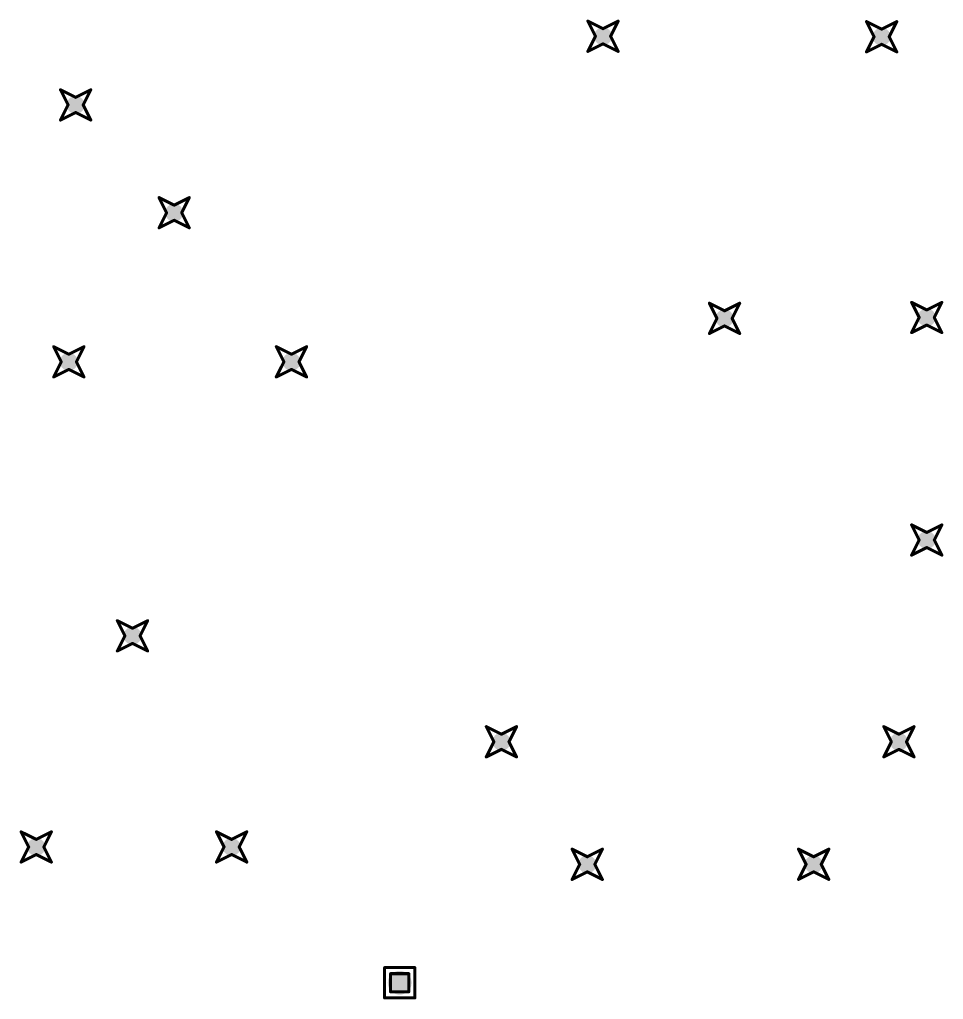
# Model space of a CAD drawing. Header units: millimetres. Extents: x -25 to 478, y -31 to 252.
# Drawn here: x 229.25 to 244.75, y 125.98 to 142.42 of the extents above; entities that cross this region are included whole.
import ezdxf

# ---------------------------------------------------------------- set-up
doc = ezdxf.new("R2010")
doc.units = ezdxf.units.MM
doc.layers.add('DrillDrawing', color=1, linetype='Continuous')
doc.layers.add('ViaHoleLayer', color=16, linetype='Continuous')

msp = doc.modelspace()

# ---------------------------------------------------------------- hatches: boundary and pattern name
at = {"layer": 'ViaHoleLayer'}
h = msp.add_hatch(color=16, dxfattribs=at)
edge = h.paths.add_edge_path()
edge.add_arc((239.038, 142.138), 0.15, 0, 360)
h = msp.add_hatch(color=16, dxfattribs=at)
edge = h.paths.add_edge_path()
edge.add_arc((243.711, 142.13), 0.15, 0, 360)
h = msp.add_hatch(color=16, dxfattribs=at)
edge = h.paths.add_edge_path()
edge.add_arc((230.193, 140.986), 0.15, 0, 360)
h = msp.add_hatch(color=16, dxfattribs=at)
edge = h.paths.add_edge_path()
edge.add_arc((231.845, 139.177), 0.15, 0, 360)
h = msp.add_hatch(color=16, dxfattribs=at)
edge = h.paths.add_edge_path()
edge.add_arc((241.076, 137.404), 0.15, 0, 360)
h = msp.add_hatch(color=16, dxfattribs=at)
edge = h.paths.add_edge_path()
edge.add_arc((244.467, 137.419), 0.15, 0, 360)
h = msp.add_hatch(color=16, dxfattribs=at)
edge = h.paths.add_edge_path()
edge.add_arc((230.078, 136.675), 0.15, 0, 360)
h = msp.add_hatch(color=16, dxfattribs=at)
edge = h.paths.add_edge_path()
edge.add_arc((233.812, 136.675), 0.15, 0, 360)
h = msp.add_hatch(color=16, dxfattribs=at)
edge = h.paths.add_edge_path()
edge.add_arc((244.467, 133.685), 0.15, 0, 360)
h = msp.add_hatch(color=16, dxfattribs=at)
edge = h.paths.add_edge_path()
edge.add_arc((231.146, 132.077), 0.15, 0, 360)
h = msp.add_hatch(color=16, dxfattribs=at)
edge = h.paths.add_edge_path()
edge.add_arc((237.334, 130.299), 0.15, 0, 360)
h = msp.add_hatch(color=16, dxfattribs=at)
edge = h.paths.add_edge_path()
edge.add_arc((244.001, 130.299), 0.15, 0, 360)
h = msp.add_hatch(color=16, dxfattribs=at)
edge = h.paths.add_edge_path()
edge.add_arc((229.532, 128.534), 0.15, 0, 360)
h = msp.add_hatch(color=16, dxfattribs=at)
edge = h.paths.add_edge_path()
edge.add_arc((232.809, 128.534), 0.15, 0, 360)
h = msp.add_hatch(color=16, dxfattribs=at)
edge = h.paths.add_edge_path()
edge.add_arc((238.774, 128.243), 0.15, 0, 360)
h = msp.add_hatch(color=16, dxfattribs=at)
edge = h.paths.add_edge_path()
edge.add_arc((242.571, 128.243), 0.15, 0, 360)
h = msp.add_hatch(color=16, dxfattribs=at)
edge = h.paths.add_edge_path()
edge.add_arc((235.628, 126.255), 0.2, 0, 360)

# ---------------------------------------------------------------- linework, layer by layer
at = {"layer": 'DrillDrawing', "const_width": 0.0508}
for points in [[(238.784, 142.392), (239.038, 142.265)], [(238.784, 142.392), (238.911, 142.138)], [(239.038, 142.265), (239.292, 142.392)], [(239.165, 142.138), (239.292, 142.392)], [(243.457, 142.384), (243.711, 142.257)], [(243.457, 142.384), (243.584, 142.13)], [(243.711, 142.257), (243.965, 142.384)], [(243.838, 142.13), (243.965, 142.384)], [(238.784, 141.884), (238.911, 142.138)], [(239.165, 142.138), (239.292, 141.884)], [(243.457, 141.876), (243.584, 142.13)], [(243.838, 142.13), (243.965, 141.876)], [(238.784, 141.884), (239.038, 142.011)], [(239.038, 142.011), (239.292, 141.884)], [(243.457, 141.876), (243.711, 142.003)], [(243.711, 142.003), (243.965, 141.876)], [(229.939, 141.24), (230.193, 141.113)], [(229.939, 141.24), (230.066, 140.986)], [(230.193, 141.113), (230.447, 141.24)], [(230.32, 140.986), (230.447, 141.24)], [(229.939, 140.732), (230.066, 140.986)], [(230.32, 140.986), (230.447, 140.732)], [(229.939, 140.732), (230.193, 140.859)], [(230.193, 140.859), (230.447, 140.732)], [(231.591, 139.431), (231.845, 139.304)], [(231.591, 139.431), (231.718, 139.177)], [(231.845, 139.304), (232.099, 139.431)], [(231.972, 139.177), (232.099, 139.431)], [(231.591, 138.923), (231.718, 139.177)], [(231.972, 139.177), (232.099, 138.923)], [(231.591, 138.923), (231.845, 139.05)], [(231.845, 139.05), (232.099, 138.923)], [(240.822, 137.658), (241.076, 137.531)], [(240.822, 137.658), (240.949, 137.404)], [(241.076, 137.531), (241.33, 137.658)], [(241.203, 137.404), (241.33, 137.658)], [(244.213, 137.673), (244.467, 137.546)], [(244.213, 137.673), (244.34, 137.419)], [(244.467, 137.546), (244.721, 137.673)], [(244.594, 137.419), (244.721, 137.673)], [(240.822, 137.15), (240.949, 137.404)], [(240.822, 137.15), (241.076, 137.277)], [(241.076, 137.277), (241.33, 137.15)], [(241.203, 137.404), (241.33, 137.15)], [(244.213, 137.165), (244.34, 137.419)], [(244.213, 137.165), (244.467, 137.292)], [(244.467, 137.292), (244.721, 137.165)], [(244.594, 137.419), (244.721, 137.165)], [(229.824, 136.929), (230.078, 136.802)], [(229.824, 136.929), (229.951, 136.675)], [(230.078, 136.802), (230.332, 136.929)], [(230.205, 136.675), (230.332, 136.929)], [(233.558, 136.929), (233.812, 136.802)], [(233.558, 136.929), (233.685, 136.675)], [(233.812, 136.802), (234.066, 136.929)], [(233.939, 136.675), (234.066, 136.929)], [(229.824, 136.421), (229.951, 136.675)], [(230.205, 136.675), (230.332, 136.421)], [(233.558, 136.421), (233.685, 136.675)], [(233.939, 136.675), (234.066, 136.421)], [(229.824, 136.421), (230.078, 136.548)], [(230.078, 136.548), (230.332, 136.421)], [(233.558, 136.421), (233.812, 136.548)], [(233.812, 136.548), (234.066, 136.421)], [(244.213, 133.939), (244.467, 133.812)], [(244.213, 133.939), (244.34, 133.685)], [(244.467, 133.812), (244.721, 133.939)], [(244.594, 133.685), (244.721, 133.939)], [(244.213, 133.431), (244.34, 133.685)], [(244.594, 133.685), (244.721, 133.431)], [(244.213, 133.431), (244.467, 133.558)], [(244.467, 133.558), (244.721, 133.431)], [(230.892, 132.331), (231.146, 132.204)], [(230.892, 132.331), (231.019, 132.077)], [(231.146, 132.204), (231.4, 132.331)], [(231.273, 132.077), (231.4, 132.331)], [(230.892, 131.823), (231.019, 132.077)], [(231.273, 132.077), (231.4, 131.823)], [(230.892, 131.823), (231.146, 131.95)], [(231.146, 131.95), (231.4, 131.823)], [(237.08, 130.553), (237.334, 130.426)], [(237.08, 130.553), (237.207, 130.299)], [(237.334, 130.426), (237.588, 130.553)], [(237.461, 130.299), (237.588, 130.553)], [(243.747, 130.553), (244.001, 130.426)], [(243.747, 130.553), (243.874, 130.299)], [(244.001, 130.426), (244.255, 130.553)], [(244.128, 130.299), (244.255, 130.553)], [(237.08, 130.045), (237.207, 130.299)], [(237.461, 130.299), (237.588, 130.045)], [(243.747, 130.045), (243.874, 130.299)], [(244.128, 130.299), (244.255, 130.045)], [(237.08, 130.045), (237.334, 130.172)], [(237.334, 130.172), (237.588, 130.045)], [(243.747, 130.045), (244.001, 130.172)], [(244.001, 130.172), (244.255, 130.045)], [(229.278, 128.788), (229.532, 128.661)], [(229.278, 128.788), (229.405, 128.534)], [(229.532, 128.661), (229.786, 128.788)], [(229.659, 128.534), (229.786, 128.788)], [(232.555, 128.788), (232.809, 128.661)], [(232.555, 128.788), (232.682, 128.534)], [(232.809, 128.661), (233.063, 128.788)], [(232.936, 128.534), (233.063, 128.788)], [(229.278, 128.28), (229.405, 128.534)], [(229.278, 128.28), (229.532, 128.407)], [(229.532, 128.407), (229.786, 128.28)], [(229.659, 128.534), (229.786, 128.28)], [(232.555, 128.28), (232.682, 128.534)], [(232.555, 128.28), (232.809, 128.407)], [(232.809, 128.407), (233.063, 128.28)], [(232.936, 128.534), (233.063, 128.28)], [(238.52, 128.497), (238.774, 128.37)], [(238.52, 128.497), (238.647, 128.243)], [(238.774, 128.37), (239.028, 128.497)], [(238.901, 128.243), (239.028, 128.497)], [(242.317, 128.497), (242.571, 128.37)], [(242.317, 128.497), (242.444, 128.243)], [(242.571, 128.37), (242.825, 128.497)], [(242.698, 128.243), (242.825, 128.497)], [(238.52, 127.989), (238.647, 128.243)], [(238.901, 128.243), (239.028, 127.989)], [(242.317, 127.989), (242.444, 128.243)], [(242.698, 128.243), (242.825, 127.989)], [(238.52, 127.989), (238.774, 128.116)], [(238.774, 128.116), (239.028, 127.989)], [(242.317, 127.989), (242.571, 128.116)], [(242.571, 128.116), (242.825, 127.989)], [(235.374, 126.509), (235.882, 126.509)], [(235.374, 126.001), (235.374, 126.509)], [(235.882, 126.001), (235.882, 126.509)], [(235.476, 126.408), (235.781, 126.408)], [(235.476, 126.103), (235.476, 126.408)], [(235.781, 126.103), (235.781, 126.408)], [(235.476, 126.103), (235.781, 126.103)], [(235.374, 126.001), (235.882, 126.001)]]:
    msp.add_lwpolyline(points, dxfattribs=at)
at = {"layer": 'DrillDrawing', "const_width": 0.0254}
for points in [[(238.771, 142.392, 1), (238.796, 142.392, 1)], [(238.771, 142.392, 1), (238.796, 142.392, 1)], [(239.279, 142.392, 1), (239.304, 142.392, 1)], [(239.279, 142.392, 1), (239.304, 142.392, 1)], [(243.444, 142.384, 1), (243.47, 142.384, 1)], [(243.444, 142.384, 1), (243.47, 142.384, 1)], [(243.952, 142.384, 1), (243.978, 142.384, 1)], [(243.952, 142.384, 1), (243.978, 142.384, 1)], [(239.025, 142.265, 1), (239.05, 142.265, 1)], [(239.025, 142.265, 1), (239.05, 142.265, 1)], [(243.698, 142.257, 1), (243.724, 142.257, 1)], [(243.698, 142.257, 1), (243.724, 142.257, 1)], [(238.898, 142.138, 1), (238.923, 142.138, 1)], [(238.898, 142.138, 1), (238.923, 142.138, 1)], [(239.152, 142.138, 1), (239.177, 142.138, 1)], [(239.152, 142.138, 1), (239.177, 142.138, 1)], [(243.571, 142.13, 1), (243.597, 142.13, 1)], [(243.571, 142.13, 1), (243.597, 142.13, 1)], [(243.825, 142.13, 1), (243.851, 142.13, 1)], [(243.825, 142.13, 1), (243.851, 142.13, 1)], [(238.771, 141.884, 1), (238.796, 141.884, 1)], [(238.771, 141.884, 1), (238.796, 141.884, 1)], [(239.025, 142.011, 1), (239.05, 142.011, 1)], [(239.025, 142.011, 1), (239.05, 142.011, 1)], [(239.279, 141.884, 1), (239.304, 141.884, 1)], [(239.279, 141.884, 1), (239.304, 141.884, 1)], [(243.444, 141.876, 1), (243.47, 141.876, 1)], [(243.444, 141.876, 1), (243.47, 141.876, 1)], [(243.698, 142.003, 1), (243.724, 142.003, 1)], [(243.698, 142.003, 1), (243.724, 142.003, 1)], [(243.952, 141.876, 1), (243.978, 141.876, 1)], [(243.952, 141.876, 1), (243.978, 141.876, 1)], [(229.926, 141.24, 1), (229.951, 141.24, 1)], [(229.926, 141.24, 1), (229.951, 141.24, 1)], [(230.434, 141.24, 1), (230.459, 141.24, 1)], [(230.434, 141.24, 1), (230.459, 141.24, 1)], [(230.18, 141.113, 1), (230.205, 141.113, 1)], [(230.18, 141.113, 1), (230.205, 141.113, 1)], [(230.053, 140.986, 1), (230.078, 140.986, 1)], [(230.053, 140.986, 1), (230.078, 140.986, 1)], [(230.307, 140.986, 1), (230.332, 140.986, 1)], [(230.307, 140.986, 1), (230.332, 140.986, 1)], [(229.926, 140.732, 1), (229.951, 140.732, 1)], [(229.926, 140.732, 1), (229.951, 140.732, 1)], [(230.18, 140.859, 1), (230.205, 140.859, 1)], [(230.18, 140.859, 1), (230.205, 140.859, 1)], [(230.434, 140.732, 1), (230.459, 140.732, 1)], [(230.434, 140.732, 1), (230.459, 140.732, 1)], [(231.579, 139.431, 1), (231.604, 139.431, 1)], [(231.579, 139.431, 1), (231.604, 139.431, 1)], [(232.087, 139.431, 1), (232.112, 139.431, 1)], [(232.087, 139.431, 1), (232.112, 139.431, 1)], [(231.833, 139.304, 1), (231.858, 139.304, 1)], [(231.833, 139.304, 1), (231.858, 139.304, 1)], [(231.706, 139.177, 1), (231.731, 139.177, 1)], [(231.706, 139.177, 1), (231.731, 139.177, 1)], [(231.96, 139.177, 1), (231.985, 139.177, 1)], [(231.96, 139.177, 1), (231.985, 139.177, 1)], [(231.579, 138.923, 1), (231.604, 138.923, 1)], [(231.579, 138.923, 1), (231.604, 138.923, 1)], [(231.833, 139.05, 1), (231.858, 139.05, 1)], [(231.833, 139.05, 1), (231.858, 139.05, 1)], [(232.087, 138.923, 1), (232.112, 138.923, 1)], [(232.087, 138.923, 1), (232.112, 138.923, 1)], [(240.809, 137.658, 1), (240.835, 137.658, 1)], [(240.809, 137.658, 1), (240.835, 137.658, 1)], [(241.317, 137.658, 1), (241.343, 137.658, 1)], [(241.317, 137.658, 1), (241.343, 137.658, 1)], [(244.201, 137.673, 1), (244.226, 137.673, 1)], [(244.201, 137.673, 1), (244.226, 137.673, 1)], [(244.709, 137.673, 1), (244.734, 137.673, 1)], [(244.709, 137.673, 1), (244.734, 137.673, 1)], [(241.063, 137.531, 1), (241.089, 137.531, 1)], [(241.063, 137.531, 1), (241.089, 137.531, 1)], [(244.455, 137.546, 1), (244.48, 137.546, 1)], [(244.455, 137.546, 1), (244.48, 137.546, 1)], [(240.936, 137.404, 1), (240.962, 137.404, 1)], [(240.936, 137.404, 1), (240.962, 137.404, 1)], [(241.063, 137.277, 1), (241.089, 137.277, 1)], [(241.063, 137.277, 1), (241.089, 137.277, 1)], [(241.19, 137.404, 1), (241.216, 137.404, 1)], [(241.19, 137.404, 1), (241.216, 137.404, 1)], [(244.328, 137.419, 1), (244.353, 137.419, 1)], [(244.328, 137.419, 1), (244.353, 137.419, 1)], [(244.455, 137.292, 1), (244.48, 137.292, 1)], [(244.455, 137.292, 1), (244.48, 137.292, 1)], [(244.582, 137.419, 1), (244.607, 137.419, 1)], [(244.582, 137.419, 1), (244.607, 137.419, 1)], [(240.809, 137.15, 1), (240.835, 137.15, 1)], [(240.809, 137.15, 1), (240.835, 137.15, 1)], [(241.317, 137.15, 1), (241.343, 137.15, 1)], [(241.317, 137.15, 1), (241.343, 137.15, 1)], [(244.201, 137.165, 1), (244.226, 137.165, 1)], [(244.201, 137.165, 1), (244.226, 137.165, 1)], [(244.709, 137.165, 1), (244.734, 137.165, 1)], [(244.709, 137.165, 1), (244.734, 137.165, 1)], [(229.812, 136.929, 1), (229.837, 136.929, 1)], [(229.812, 136.929, 1), (229.837, 136.929, 1)], [(230.066, 136.802, 1), (230.091, 136.802, 1)], [(230.066, 136.802, 1), (230.091, 136.802, 1)], [(230.32, 136.929, 1), (230.345, 136.929, 1)], [(230.32, 136.929, 1), (230.345, 136.929, 1)], [(233.545, 136.929, 1), (233.571, 136.929, 1)], [(233.545, 136.929, 1), (233.571, 136.929, 1)], [(233.799, 136.802, 1), (233.825, 136.802, 1)], [(233.799, 136.802, 1), (233.825, 136.802, 1)], [(234.053, 136.929, 1), (234.079, 136.929, 1)], [(234.053, 136.929, 1), (234.079, 136.929, 1)], [(229.939, 136.675, 1), (229.964, 136.675, 1)], [(229.939, 136.675, 1), (229.964, 136.675, 1)], [(230.193, 136.675, 1), (230.218, 136.675, 1)], [(230.193, 136.675, 1), (230.218, 136.675, 1)], [(233.672, 136.675, 1), (233.698, 136.675, 1)], [(233.672, 136.675, 1), (233.698, 136.675, 1)], [(233.926, 136.675, 1), (233.952, 136.675, 1)], [(233.926, 136.675, 1), (233.952, 136.675, 1)], [(230.066, 136.548, 1), (230.091, 136.548, 1)], [(230.066, 136.548, 1), (230.091, 136.548, 1)], [(233.799, 136.548, 1), (233.825, 136.548, 1)], [(233.799, 136.548, 1), (233.825, 136.548, 1)], [(229.812, 136.421, 1), (229.837, 136.421, 1)], [(229.812, 136.421, 1), (229.837, 136.421, 1)], [(230.32, 136.421, 1), (230.345, 136.421, 1)], [(230.32, 136.421, 1), (230.345, 136.421, 1)], [(233.545, 136.421, 1), (233.571, 136.421, 1)], [(233.545, 136.421, 1), (233.571, 136.421, 1)], [(234.053, 136.421, 1), (234.079, 136.421, 1)], [(234.053, 136.421, 1), (234.079, 136.421, 1)], [(244.201, 133.939, 1), (244.226, 133.939, 1)], [(244.201, 133.939, 1), (244.226, 133.939, 1)], [(244.455, 133.812, 1), (244.48, 133.812, 1)], [(244.455, 133.812, 1), (244.48, 133.812, 1)], [(244.709, 133.939, 1), (244.734, 133.939, 1)], [(244.709, 133.939, 1), (244.734, 133.939, 1)], [(244.328, 133.685, 1), (244.353, 133.685, 1)], [(244.328, 133.685, 1), (244.353, 133.685, 1)], [(244.582, 133.685, 1), (244.607, 133.685, 1)], [(244.582, 133.685, 1), (244.607, 133.685, 1)], [(244.455, 133.558, 1), (244.48, 133.558, 1)], [(244.455, 133.558, 1), (244.48, 133.558, 1)], [(244.201, 133.431, 1), (244.226, 133.431, 1)], [(244.201, 133.431, 1), (244.226, 133.431, 1)], [(244.709, 133.431, 1), (244.734, 133.431, 1)], [(244.709, 133.431, 1), (244.734, 133.431, 1)], [(230.879, 132.331, 1), (230.905, 132.331, 1)], [(230.879, 132.331, 1), (230.905, 132.331, 1)], [(231.133, 132.204, 1), (231.159, 132.204, 1)], [(231.133, 132.204, 1), (231.159, 132.204, 1)], [(231.387, 132.331, 1), (231.413, 132.331, 1)], [(231.387, 132.331, 1), (231.413, 132.331, 1)], [(231.006, 132.077, 1), (231.032, 132.077, 1)], [(231.006, 132.077, 1), (231.032, 132.077, 1)], [(231.26, 132.077, 1), (231.286, 132.077, 1)], [(231.26, 132.077, 1), (231.286, 132.077, 1)], [(231.133, 131.95, 1), (231.159, 131.95, 1)], [(231.133, 131.95, 1), (231.159, 131.95, 1)], [(230.879, 131.823, 1), (230.905, 131.823, 1)], [(230.879, 131.823, 1), (230.905, 131.823, 1)], [(231.387, 131.823, 1), (231.413, 131.823, 1)], [(231.387, 131.823, 1), (231.413, 131.823, 1)], [(237.067, 130.553, 1), (237.093, 130.553, 1)], [(237.067, 130.553, 1), (237.093, 130.553, 1)], [(237.575, 130.553, 1), (237.601, 130.553, 1)], [(237.575, 130.553, 1), (237.601, 130.553, 1)], [(243.734, 130.553, 1), (243.759, 130.553, 1)], [(243.734, 130.553, 1), (243.759, 130.553, 1)], [(244.242, 130.553, 1), (244.267, 130.553, 1)], [(244.242, 130.553, 1), (244.267, 130.553, 1)], [(237.321, 130.426, 1), (237.347, 130.426, 1)], [(237.321, 130.426, 1), (237.347, 130.426, 1)], [(243.988, 130.426, 1), (244.013, 130.426, 1)], [(243.988, 130.426, 1), (244.013, 130.426, 1)], [(237.194, 130.299, 1), (237.22, 130.299, 1)], [(237.194, 130.299, 1), (237.22, 130.299, 1)], [(237.448, 130.299, 1), (237.474, 130.299, 1)], [(237.448, 130.299, 1), (237.474, 130.299, 1)], [(243.861, 130.299, 1), (243.886, 130.299, 1)], [(243.861, 130.299, 1), (243.886, 130.299, 1)], [(244.115, 130.299, 1), (244.14, 130.299, 1)], [(244.115, 130.299, 1), (244.14, 130.299, 1)], [(237.067, 130.045, 1), (237.093, 130.045, 1)], [(237.067, 130.045, 1), (237.093, 130.045, 1)], [(237.321, 130.172, 1), (237.347, 130.172, 1)], [(237.321, 130.172, 1), (237.347, 130.172, 1)], [(237.575, 130.045, 1), (237.601, 130.045, 1)], [(237.575, 130.045, 1), (237.601, 130.045, 1)], [(243.734, 130.045, 1), (243.759, 130.045, 1)], [(243.734, 130.045, 1), (243.759, 130.045, 1)], [(243.988, 130.172, 1), (244.013, 130.172, 1)], [(243.988, 130.172, 1), (244.013, 130.172, 1)], [(244.242, 130.045, 1), (244.267, 130.045, 1)], [(244.242, 130.045, 1), (244.267, 130.045, 1)], [(229.266, 128.788, 1), (229.291, 128.788, 1)], [(229.266, 128.788, 1), (229.291, 128.788, 1)], [(229.774, 128.788, 1), (229.799, 128.788, 1)], [(229.774, 128.788, 1), (229.799, 128.788, 1)], [(232.542, 128.788, 1), (232.568, 128.788, 1)], [(232.542, 128.788, 1), (232.568, 128.788, 1)], [(233.05, 128.788, 1), (233.076, 128.788, 1)], [(233.05, 128.788, 1), (233.076, 128.788, 1)], [(229.52, 128.661, 1), (229.545, 128.661, 1)], [(229.52, 128.661, 1), (229.545, 128.661, 1)], [(232.796, 128.661, 1), (232.822, 128.661, 1)], [(232.796, 128.661, 1), (232.822, 128.661, 1)], [(229.393, 128.534, 1), (229.418, 128.534, 1)], [(229.393, 128.534, 1), (229.418, 128.534, 1)], [(229.52, 128.407, 1), (229.545, 128.407, 1)], [(229.52, 128.407, 1), (229.545, 128.407, 1)], [(229.647, 128.534, 1), (229.672, 128.534, 1)], [(229.647, 128.534, 1), (229.672, 128.534, 1)], [(232.669, 128.534, 1), (232.695, 128.534, 1)], [(232.669, 128.534, 1), (232.695, 128.534, 1)], [(232.796, 128.407, 1), (232.822, 128.407, 1)], [(232.796, 128.407, 1), (232.822, 128.407, 1)], [(232.923, 128.534, 1), (232.949, 128.534, 1)], [(232.923, 128.534, 1), (232.949, 128.534, 1)], [(238.507, 128.497, 1), (238.533, 128.497, 1)], [(238.507, 128.497, 1), (238.533, 128.497, 1)], [(239.015, 128.497, 1), (239.041, 128.497, 1)], [(239.015, 128.497, 1), (239.041, 128.497, 1)], [(242.304, 128.497, 1), (242.33, 128.497, 1)], [(242.304, 128.497, 1), (242.33, 128.497, 1)], [(242.812, 128.497, 1), (242.838, 128.497, 1)], [(242.812, 128.497, 1), (242.838, 128.497, 1)], [(229.266, 128.28, 1), (229.291, 128.28, 1)], [(229.266, 128.28, 1), (229.291, 128.28, 1)], [(229.774, 128.28, 1), (229.799, 128.28, 1)], [(229.774, 128.28, 1), (229.799, 128.28, 1)], [(232.542, 128.28, 1), (232.568, 128.28, 1)], [(232.542, 128.28, 1), (232.568, 128.28, 1)], [(233.05, 128.28, 1), (233.076, 128.28, 1)], [(233.05, 128.28, 1), (233.076, 128.28, 1)], [(238.634, 128.243, 1), (238.66, 128.243, 1)], [(238.634, 128.243, 1), (238.66, 128.243, 1)], [(238.761, 128.37, 1), (238.787, 128.37, 1)], [(238.761, 128.37, 1), (238.787, 128.37, 1)], [(238.888, 128.243, 1), (238.914, 128.243, 1)], [(238.888, 128.243, 1), (238.914, 128.243, 1)], [(242.431, 128.243, 1), (242.457, 128.243, 1)], [(242.431, 128.243, 1), (242.457, 128.243, 1)], [(242.558, 128.37, 1), (242.584, 128.37, 1)], [(242.558, 128.37, 1), (242.584, 128.37, 1)], [(242.685, 128.243, 1), (242.711, 128.243, 1)], [(242.685, 128.243, 1), (242.711, 128.243, 1)], [(238.761, 128.116, 1), (238.787, 128.116, 1)], [(238.761, 128.116, 1), (238.787, 128.116, 1)], [(242.558, 128.116, 1), (242.584, 128.116, 1)], [(242.558, 128.116, 1), (242.584, 128.116, 1)], [(238.507, 127.989, 1), (238.533, 127.989, 1)], [(238.507, 127.989, 1), (238.533, 127.989, 1)], [(239.015, 127.989, 1), (239.041, 127.989, 1)], [(239.015, 127.989, 1), (239.041, 127.989, 1)], [(242.304, 127.989, 1), (242.33, 127.989, 1)], [(242.304, 127.989, 1), (242.33, 127.989, 1)], [(242.812, 127.989, 1), (242.838, 127.989, 1)], [(242.812, 127.989, 1), (242.838, 127.989, 1)], [(235.362, 126.509, 1), (235.387, 126.509, 1)], [(235.362, 126.509, 1), (235.387, 126.509, 1)], [(235.87, 126.509, 1), (235.895, 126.509, 1)], [(235.87, 126.509, 1), (235.895, 126.509, 1)], [(235.463, 126.408, 1), (235.489, 126.408, 1)], [(235.463, 126.408, 1), (235.489, 126.408, 1)], [(235.768, 126.408, 1), (235.793, 126.408, 1)], [(235.768, 126.408, 1), (235.793, 126.408, 1)], [(235.463, 126.103, 1), (235.489, 126.103, 1)], [(235.463, 126.103, 1), (235.489, 126.103, 1)], [(235.768, 126.103, 1), (235.793, 126.103, 1)], [(235.768, 126.103, 1), (235.793, 126.103, 1)], [(235.362, 126.001, 1), (235.387, 126.001, 1)], [(235.362, 126.001, 1), (235.387, 126.001, 1)], [(235.87, 126.001, 1), (235.895, 126.001, 1)], [(235.87, 126.001, 1), (235.895, 126.001, 1)]]:
    msp.add_lwpolyline(points, format="xyb", close=True, dxfattribs=at)

doc.saveas('drawing.dxf')
